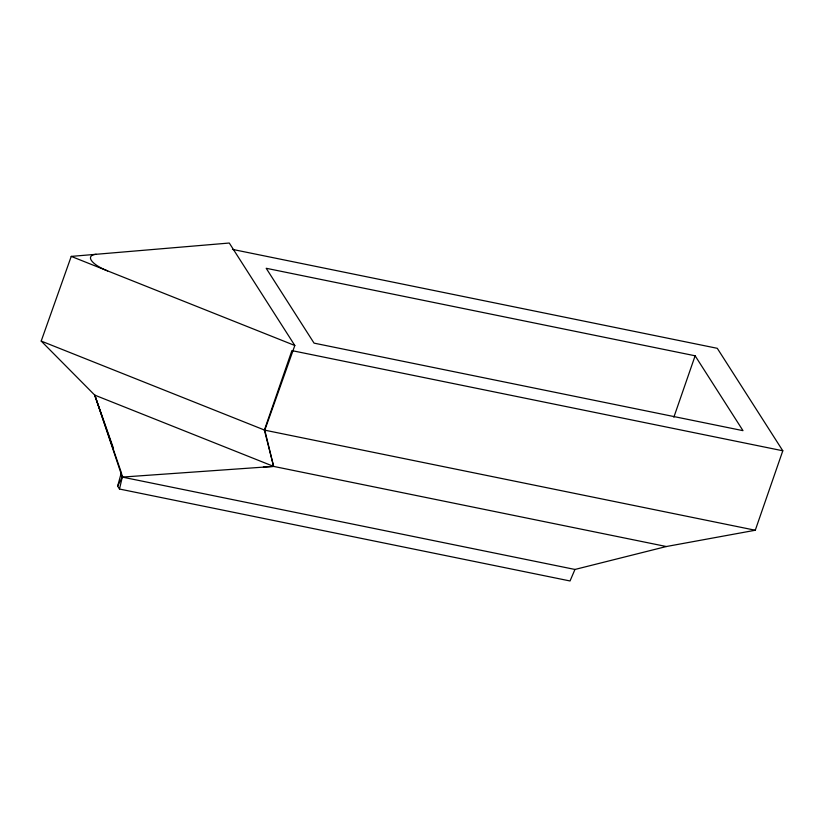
<?xml version="1.0" encoding="UTF-8"?>
<svg xmlns="http://www.w3.org/2000/svg" width="824" height="824" viewBox="0 0 824 824"><rect width="100%" height="100%" fill="white"/><g stroke="black" fill="none" stroke-linecap="round" stroke-linejoin="round"><path stroke-width="1.24" d="M666.338 546.528L574.956 569.456L570.033 580.971L119.501 489.034L122.282 477.086L121.334 472.708L94.75 395.129L41.2 341.074L71.235 256.398L229.288 243.029L294.817 345.493L264.782 430.169L273.619 466.405L666.338 546.528L755.278 530.244L782.8 450.779L717.282 348.315L232.44 249.384M119.501 489.034L117.636 486.119L121.334 472.708M117.636 486.119L122.282 477.086L273.619 466.405L264.391 430.087L291.902 350.612L782.8 450.779M673.857 417.202L695.126 355.793L266.183 268.274L314.057 343.134L743.001 430.664L695.126 355.793M263.402 466.992L273.619 466.405L94.75 395.129L122.282 477.086L574.956 569.456M264.391 430.087L755.278 530.244M71.235 256.398L294.817 345.493M41.2 341.074L264.782 430.169M94.75 395.129L113.506 448.452M107.614 270.9A23.433 7.591 19.1 0 1 96.171 254.297"/></g></svg>
